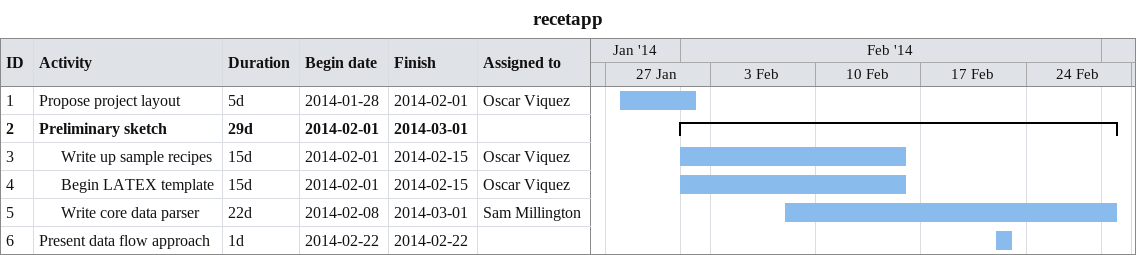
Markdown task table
recetapp

| ID | Level | Task | Duration | Start | Finish | Resources |
|---|---|---|---|---|---|---|
| 1 | 1 | Propose project layout | 5d | 2014-01-28 | 2014-02-01 | Oscar Viquez |
| 2 | 1 | **Preliminary sketch** | 29d | 2014-02-01 | 2014-03-01 |  |
| 3 | 2 | Write up sample recipes | 15d | 2014-02-01 | 2014-02-15 | Oscar Viquez |
| 4 | 2 | Begin LATEX template | 15d | 2014-02-01 | 2014-02-15 | Oscar Viquez |
| 5 | 2 | Write core data parser | 22d | 2014-02-08 | 2014-03-01 | Sam Millington |
| 6 | 1 | Present data flow approach | 1d | 2014-02-22 | 2014-02-22 |  |
